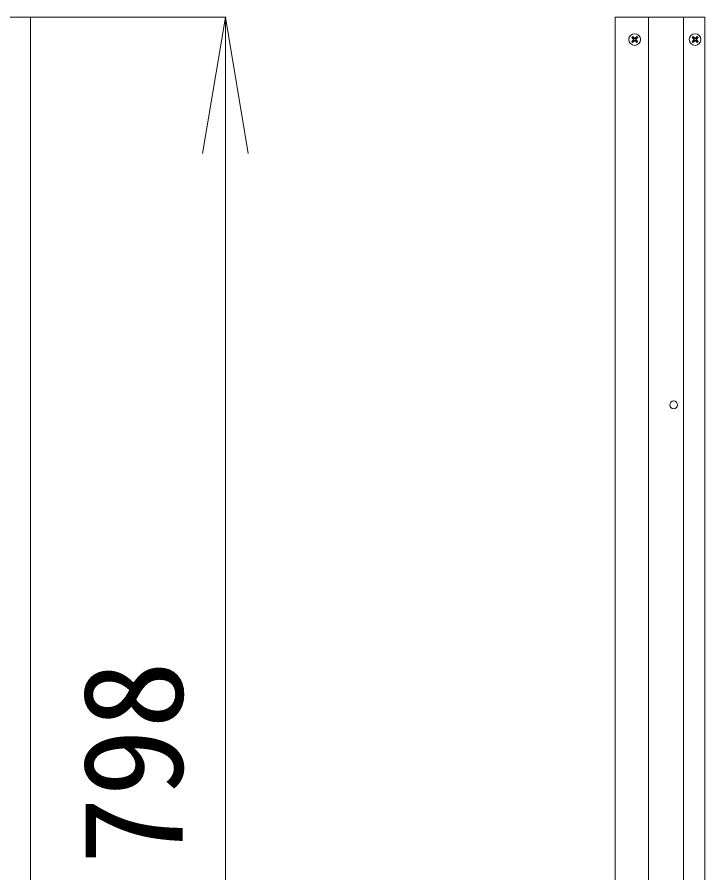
# Model space of a CAD drawing. Units: millimetres, scale not verified. Extents: x -2970 to 2970, y -2100 to 2100.
# Drawn here: x -635.4 to -282.5, y -146.8 to 292.4 of the extents above; entities that cross this region are included whole.
import ezdxf
from ezdxf.enums import TextEntityAlignment as Align

# ---------------------------------------------------------------- set-up
doc = ezdxf.new("R2010")
doc.units = ezdxf.units.MM
doc.header["$LTSCALE"] = 20
doc.layers.add('0-0_0', color=7, linetype='Continuous', lineweight=18)
doc.styles.add('ＭＳ ゴシック', font='')
doc.styles.get('ＭＳ ゴシック').set_extended_font_data('MS Gothic')

msp = doc.modelspace()

# ---------------------------------------------------------------- linework, layer by layer
at = {"layer": '0-0_0'}
for p, q in [((-628.41, 292.39), (-528.17, 292.39)), ((-540.2, 222.39), (-528.53, 292.39)), ((-311.53, -505.61), (-311.53, 292.39)), ((-293.53, 292.39), (-293.53, -505.61)), ((-319.53, 282.25), (-319.8, 281.91)), ((-319.31, 281.25), (-319.14, 281.2)), ((-318.81, 281.53), (-318.81, 281.74)), ((-318.2, 281.7), (-318.2, 281.47)), ((-317.92, 281.2), (-317.7, 281.2)), ((-317.21, 281.91), (-317.48, 282.2)), ((-288.53, 282.25), (-288.8, 281.91)), ((-288.31, 281.25), (-288.14, 281.2)), ((-287.81, 281.53), (-287.81, 281.74)), ((-287.2, 281.7), (-287.2, 281.47)), ((-286.92, 281.2), (-286.7, 281.2)), ((-286.21, 281.91), (-286.48, 282.2)), ((-319.87, 279.87), (-319.59, 279.58)), ((-319.14, 280.58), (-319.35, 280.58)), ((-318.87, 280.08), (-318.87, 280.31)), ((-318.2, 280.25), (-318.2, 280.08)), ((-317.48, 279.37), (-318.2, 280.08)), ((-317.7, 280.58), (-317.92, 280.58)), ((-317.48, 279.53), (-317.21, 279.87)), ((-288.87, 279.87), (-288.59, 279.58)), ((-288.14, 280.58), (-288.35, 280.58)), ((-287.87, 280.08), (-287.87, 280.31)), ((-287.2, 280.25), (-287.2, 280.08)), ((-286.48, 279.37), (-287.2, 280.08)), ((-286.7, 280.58), (-286.92, 280.58)), ((-286.48, 279.53), (-286.21, 279.87)), ((-528.53, 222.39), (-528.53, -435.61))]:
    msp.add_line(p, q, dxfattribs=at)
for points in [[(-628.53, -505.61), (-2187.53, -505.61), (-2187.53, 292.39), (-628.53, 292.39)], [(-282.53, 292.39), (-282.53, -505.61), (-328.53, -505.61), (-328.53, 292.39)]]:
    msp.add_lwpolyline(points, close=True, dxfattribs=at)
for points in [[(-516.87, 222.39), (-528.53, 292.39), (-528.53, 222.39)], [(-318.81, 281.75), (-319.53, 282.42), (-320.02, 281.97), (-319.31, 281.25)], [(-320.02, 281.97), (-319.81, 281.91), (-319.14, 281.2)], [(-319.53, 282.42), (-319.53, 282.25), (-318.81, 281.53)], [(-319.36, 280.58), (-319.19, 280.91), (-319.31, 281.25)], [(-319.12, 281.19), (-319.13, 281.19), (-319.13, 281.2), (-319.14, 281.2), (-319.14, 281.21)], [(-318.97, 280.86), (-318.97, 280.87), (-318.97, 280.88), (-318.97, 280.89), (-318.97, 280.9), (-318.97, 280.91), (-318.97, 280.92), (-318.97, 280.93), (-318.97, 280.94), (-318.97, 280.95), (-318.97, 280.96), (-318.98, 280.96), (-318.98, 280.97), (-318.98, 280.98), (-318.98, 280.99), (-318.99, 281), (-318.99, 281.01), (-319, 281.02), (-319, 281.03), (-319, 281.04), (-319.01, 281.04), (-319.01, 281.05), (-319.02, 281.06), (-319.02, 281.07), (-319.03, 281.08), (-319.03, 281.09), (-319.04, 281.09), (-319.04, 281.1), (-319.05, 281.1), (-319.05, 281.11), (-319.06, 281.12), (-319.07, 281.13), (-319.07, 281.14), (-319.08, 281.14), (-319.08, 281.15), (-319.09, 281.15), (-319.09, 281.16), (-319.1, 281.17), (-319.11, 281.18), (-319.12, 281.19)], [(-318.81, 281.75), (-318.48, 281.58), (-318.2, 281.7)], [(-318.81, 281.53), (-318.8, 281.52), (-318.79, 281.51), (-318.79, 281.5), (-318.78, 281.5), (-318.78, 281.49), (-318.77, 281.49), (-318.77, 281.48), (-318.76, 281.48), (-318.76, 281.47), (-318.75, 281.47), (-318.75, 281.46), (-318.74, 281.46), (-318.74, 281.45), (-318.73, 281.45), (-318.72, 281.44), (-318.71, 281.43), (-318.7, 281.43), (-318.7, 281.42), (-318.69, 281.42), (-318.68, 281.41), (-318.67, 281.41), (-318.66, 281.4), (-318.65, 281.4), (-318.65, 281.39), (-318.64, 281.39), (-318.63, 281.39), (-318.63, 281.38), (-318.62, 281.38), (-318.61, 281.38), (-318.6, 281.38), (-318.6, 281.37), (-318.59, 281.37), (-318.58, 281.37), (-318.57, 281.37), (-318.56, 281.37), (-318.56, 281.36), (-318.55, 281.36), (-318.54, 281.36), (-318.53, 281.36)], [(-318.53, 281.36), (-318.52, 281.36), (-318.51, 281.36), (-318.5, 281.36), (-318.49, 281.36), (-318.48, 281.36), (-318.47, 281.36), (-318.46, 281.36), (-318.45, 281.36), (-318.44, 281.36), (-318.43, 281.36), (-318.42, 281.37), (-318.41, 281.37), (-318.4, 281.37), (-318.39, 281.37), (-318.38, 281.38), (-318.37, 281.38), (-318.36, 281.38), (-318.35, 281.39), (-318.34, 281.39), (-318.33, 281.39), (-318.33, 281.4), (-318.32, 281.4), (-318.31, 281.4), (-318.31, 281.41), (-318.3, 281.41), (-318.29, 281.41), (-318.29, 281.42), (-318.28, 281.42), (-318.27, 281.42), (-318.27, 281.43), (-318.26, 281.43), (-318.25, 281.44), (-318.24, 281.44), (-318.24, 281.45), (-318.23, 281.45), (-318.22, 281.46), (-318.21, 281.46), (-318.21, 281.47), (-318.2, 281.47)], [(-317.7, 281.2), (-316.98, 281.91), (-317.48, 282.37), (-318.2, 281.7)], [(-317.48, 282.37), (-317.48, 282.2), (-318.2, 281.47)], [(-317.92, 281.2), (-317.92, 281.19), (-317.93, 281.19), (-317.93, 281.18), (-317.94, 281.18), (-317.94, 281.17), (-317.95, 281.16), (-317.95, 281.15), (-317.96, 281.15), (-317.96, 281.14), (-317.97, 281.13), (-317.97, 281.12), (-317.98, 281.12), (-317.98, 281.11), (-317.98, 281.1), (-317.99, 281.1), (-317.99, 281.09), (-317.99, 281.08), (-318, 281.07), (-318, 281.06), (-318, 281.05), (-318.01, 281.05), (-318.01, 281.04), (-318.01, 281.03), (-318.01, 281.02), (-318.02, 281.02), (-318.02, 281.01), (-318.02, 281), (-318.02, 280.99), (-318.02, 280.98), (-318.03, 280.98), (-318.03, 280.97), (-318.03, 280.96), (-318.03, 280.95), (-318.03, 280.94), (-318.03, 280.93), (-318.03, 280.92), (-318.03, 280.91), (-318.03, 280.9), (-318.03, 280.89)], [(-316.97, 281.91), (-317.2, 281.91), (-317.92, 281.2)], [(-317.7, 281.2), (-317.8, 280.87), (-317.7, 280.57)], [(-287.81, 281.75), (-288.53, 282.42), (-289.02, 281.97), (-288.31, 281.25)], [(-289.02, 281.97), (-288.81, 281.91), (-288.14, 281.2)], [(-288.53, 282.42), (-288.53, 282.25), (-287.81, 281.53)], [(-288.36, 280.58), (-288.19, 280.91), (-288.31, 281.25)], [(-288.12, 281.19), (-288.13, 281.19), (-288.13, 281.2), (-288.14, 281.2), (-288.14, 281.21)], [(-287.97, 280.86), (-287.97, 280.87), (-287.97, 280.88), (-287.97, 280.89), (-287.97, 280.9), (-287.97, 280.91), (-287.97, 280.92), (-287.97, 280.93), (-287.97, 280.94), (-287.97, 280.95), (-287.97, 280.96), (-287.98, 280.96), (-287.98, 280.97), (-287.98, 280.98), (-287.98, 280.99), (-287.99, 281), (-287.99, 281.01), (-288, 281.02), (-288, 281.03), (-288, 281.04), (-288.01, 281.04), (-288.01, 281.05), (-288.02, 281.06), (-288.02, 281.07), (-288.03, 281.08), (-288.03, 281.09), (-288.04, 281.09), (-288.04, 281.1), (-288.05, 281.1), (-288.05, 281.11), (-288.06, 281.12), (-288.07, 281.13), (-288.07, 281.14), (-288.08, 281.14), (-288.08, 281.15), (-288.09, 281.15), (-288.09, 281.16), (-288.1, 281.17), (-288.11, 281.18), (-288.12, 281.19)], [(-287.81, 281.75), (-287.48, 281.58), (-287.2, 281.7)], [(-287.81, 281.53), (-287.8, 281.52), (-287.79, 281.51), (-287.79, 281.5), (-287.78, 281.5), (-287.78, 281.49), (-287.77, 281.49), (-287.77, 281.48), (-287.76, 281.48), (-287.76, 281.47), (-287.75, 281.47), (-287.75, 281.46), (-287.74, 281.46), (-287.74, 281.45), (-287.73, 281.45), (-287.72, 281.44), (-287.71, 281.43), (-287.7, 281.43), (-287.7, 281.42), (-287.69, 281.42), (-287.68, 281.41), (-287.67, 281.41), (-287.66, 281.4), (-287.65, 281.4), (-287.65, 281.39), (-287.64, 281.39), (-287.63, 281.39), (-287.63, 281.38), (-287.62, 281.38), (-287.61, 281.38), (-287.6, 281.38), (-287.6, 281.37), (-287.59, 281.37), (-287.58, 281.37), (-287.57, 281.37), (-287.56, 281.37), (-287.56, 281.36), (-287.55, 281.36), (-287.54, 281.36), (-287.53, 281.36)], [(-287.53, 281.36), (-287.52, 281.36), (-287.51, 281.36), (-287.5, 281.36), (-287.49, 281.36), (-287.48, 281.36), (-287.47, 281.36), (-287.46, 281.36), (-287.45, 281.36), (-287.44, 281.36), (-287.43, 281.36), (-287.42, 281.37), (-287.41, 281.37), (-287.4, 281.37), (-287.39, 281.37), (-287.38, 281.38), (-287.37, 281.38), (-287.36, 281.38), (-287.35, 281.39), (-287.34, 281.39), (-287.33, 281.39), (-287.33, 281.4), (-287.32, 281.4), (-287.31, 281.4), (-287.31, 281.41), (-287.3, 281.41), (-287.29, 281.41), (-287.29, 281.42), (-287.28, 281.42), (-287.27, 281.42), (-287.27, 281.43), (-287.26, 281.43), (-287.25, 281.44), (-287.24, 281.44), (-287.24, 281.45), (-287.23, 281.45), (-287.22, 281.46), (-287.21, 281.46), (-287.21, 281.47), (-287.2, 281.47)], [(-286.7, 281.2), (-285.98, 281.91), (-286.48, 282.37), (-287.2, 281.7)], [(-286.48, 282.37), (-286.48, 282.2), (-287.2, 281.47)], [(-286.92, 281.2), (-286.92, 281.19), (-286.93, 281.19), (-286.93, 281.18), (-286.94, 281.18), (-286.94, 281.17), (-286.95, 281.16), (-286.95, 281.15), (-286.96, 281.15), (-286.96, 281.14), (-286.97, 281.13), (-286.97, 281.12), (-286.98, 281.12), (-286.98, 281.11), (-286.98, 281.1), (-286.99, 281.1), (-286.99, 281.09), (-286.99, 281.08), (-287, 281.07), (-287, 281.06), (-287, 281.05), (-287.01, 281.05), (-287.01, 281.04), (-287.01, 281.03), (-287.01, 281.02), (-287.02, 281.02), (-287.02, 281.01), (-287.02, 281), (-287.02, 280.99), (-287.02, 280.98), (-287.03, 280.98), (-287.03, 280.97), (-287.03, 280.96), (-287.03, 280.95), (-287.03, 280.94), (-287.03, 280.93), (-287.03, 280.92), (-287.03, 280.91), (-287.03, 280.9), (-287.03, 280.89)], [(-285.97, 281.91), (-286.2, 281.91), (-286.92, 281.2)], [(-286.7, 281.2), (-286.8, 280.87), (-286.7, 280.57)], [(-319.36, 280.58), (-320.02, 279.87), (-319.58, 279.41), (-318.87, 280.08)], [(-320.02, 279.87), (-319.86, 279.87), (-319.14, 280.58)], [(-319.58, 279.41), (-319.58, 279.58), (-318.87, 280.31)], [(-319.14, 280.58), (-319.14, 280.59), (-319.13, 280.59), (-319.13, 280.6), (-319.12, 280.6), (-319.12, 280.61), (-319.11, 280.61), (-319.11, 280.62), (-319.1, 280.62), (-319.1, 280.63), (-319.1, 280.64), (-319.09, 280.64), (-319.09, 280.65), (-319.08, 280.65), (-319.08, 280.66), (-319.07, 280.67), (-319.06, 280.68), (-319.06, 280.69), (-319.05, 280.69), (-319.05, 280.7), (-319.04, 280.71), (-319.04, 280.72), (-319.03, 280.72), (-319.03, 280.73), (-319.02, 280.74), (-319.02, 280.75), (-319.01, 280.76), (-319.01, 280.77), (-319, 280.78), (-319, 280.79), (-318.99, 280.79), (-318.99, 280.8), (-318.99, 280.81), (-318.99, 280.82), (-318.98, 280.82), (-318.98, 280.83), (-318.98, 280.84), (-318.98, 280.85), (-318.98, 280.86), (-318.97, 280.86)], [(-318.2, 280.25), (-318.24, 280.31), (-318.36, 280.37), (-318.41, 280.41), (-318.59, 280.41), (-318.69, 280.37), (-318.75, 280.37), (-318.86, 280.31)], [(-318.2, 280.08), (-318.54, 280.2), (-318.86, 280.08)], [(-317.48, 279.37), (-317.48, 279.53), (-318.2, 280.25)], [(-318.03, 280.89), (-318.03, 280.88), (-318.03, 280.87), (-318.03, 280.86), (-318.03, 280.85), (-318.03, 280.84), (-318.03, 280.83), (-318.03, 280.82), (-318.03, 280.81), (-318.03, 280.8), (-318.02, 280.79), (-318.02, 280.78), (-318.02, 280.77), (-318.02, 280.76), (-318.01, 280.75), (-318.01, 280.74), (-318.01, 280.73), (-318, 280.72), (-318, 280.71), (-318, 280.7), (-317.99, 280.7), (-317.99, 280.69), (-317.99, 280.68), (-317.98, 280.67), (-317.98, 280.66), (-317.97, 280.65), (-317.97, 280.64), (-317.96, 280.64), (-317.96, 280.63), (-317.96, 280.62), (-317.95, 280.62), (-317.95, 280.61), (-317.94, 280.6), (-317.94, 280.59), (-317.93, 280.59), (-317.93, 280.58), (-317.92, 280.58), (-317.92, 280.57)], [(-317.03, 279.87), (-317.21, 279.87), (-317.92, 280.58)], [(-317.48, 279.37), (-317.03, 279.87), (-317.69, 280.58)], [(-288.36, 280.58), (-289.02, 279.87), (-288.58, 279.41), (-287.87, 280.08)], [(-289.02, 279.87), (-288.86, 279.87), (-288.14, 280.58)], [(-288.58, 279.41), (-288.58, 279.58), (-287.87, 280.31)], [(-288.14, 280.58), (-288.14, 280.59), (-288.13, 280.59), (-288.13, 280.6), (-288.12, 280.6), (-288.12, 280.61), (-288.11, 280.61), (-288.11, 280.62), (-288.1, 280.62), (-288.1, 280.63), (-288.1, 280.64), (-288.09, 280.64), (-288.09, 280.65), (-288.08, 280.65), (-288.08, 280.66), (-288.07, 280.67), (-288.06, 280.68), (-288.06, 280.69), (-288.05, 280.69), (-288.05, 280.7), (-288.04, 280.71), (-288.04, 280.72), (-288.03, 280.72), (-288.03, 280.73), (-288.02, 280.74), (-288.02, 280.75), (-288.01, 280.76), (-288.01, 280.77), (-288, 280.78), (-288, 280.79), (-287.99, 280.79), (-287.99, 280.8), (-287.99, 280.81), (-287.99, 280.82), (-287.98, 280.82), (-287.98, 280.83), (-287.98, 280.84), (-287.98, 280.85), (-287.98, 280.86), (-287.97, 280.86)], [(-287.2, 280.25), (-287.24, 280.31), (-287.36, 280.37), (-287.41, 280.41), (-287.59, 280.41), (-287.69, 280.37), (-287.75, 280.37), (-287.86, 280.31)], [(-287.2, 280.08), (-287.54, 280.2), (-287.86, 280.08)], [(-286.48, 279.37), (-286.48, 279.53), (-287.2, 280.25)], [(-287.03, 280.89), (-287.03, 280.88), (-287.03, 280.87), (-287.03, 280.86), (-287.03, 280.85), (-287.03, 280.84), (-287.03, 280.83), (-287.03, 280.82), (-287.03, 280.81), (-287.03, 280.8), (-287.02, 280.79), (-287.02, 280.78), (-287.02, 280.77), (-287.02, 280.76), (-287.01, 280.75), (-287.01, 280.74), (-287.01, 280.73), (-287, 280.72), (-287, 280.71), (-287, 280.7), (-286.99, 280.7), (-286.99, 280.69), (-286.99, 280.68), (-286.98, 280.67), (-286.98, 280.66), (-286.97, 280.65), (-286.97, 280.64), (-286.96, 280.64), (-286.96, 280.63), (-286.96, 280.62), (-286.95, 280.62), (-286.95, 280.61), (-286.94, 280.6), (-286.94, 280.59), (-286.93, 280.59), (-286.93, 280.58), (-286.92, 280.58), (-286.92, 280.57)], [(-286.03, 279.87), (-286.21, 279.87), (-286.92, 280.58)], [(-286.48, 279.37), (-286.03, 279.87), (-286.69, 280.58)]]:
    msp.add_lwpolyline(points, dxfattribs=at)
for centre, radius in [((-318.53, 280.89), 3), ((-287.53, 280.89), 3), ((-298.53, 93.39), 2)]:
    msp.add_circle(centre, radius, dxfattribs=at)

# ---------------------------------------------------------------- texts
at = {"layer": '0-0_0', "style": 'ＭＳ ゴシック'}
msp.add_text('798', height=51.32, rotation=90, dxfattribs=at).set_placement((-535.03, -142.68), align=Align.BOTTOM_LEFT)

doc.saveas('drawing.dxf')
